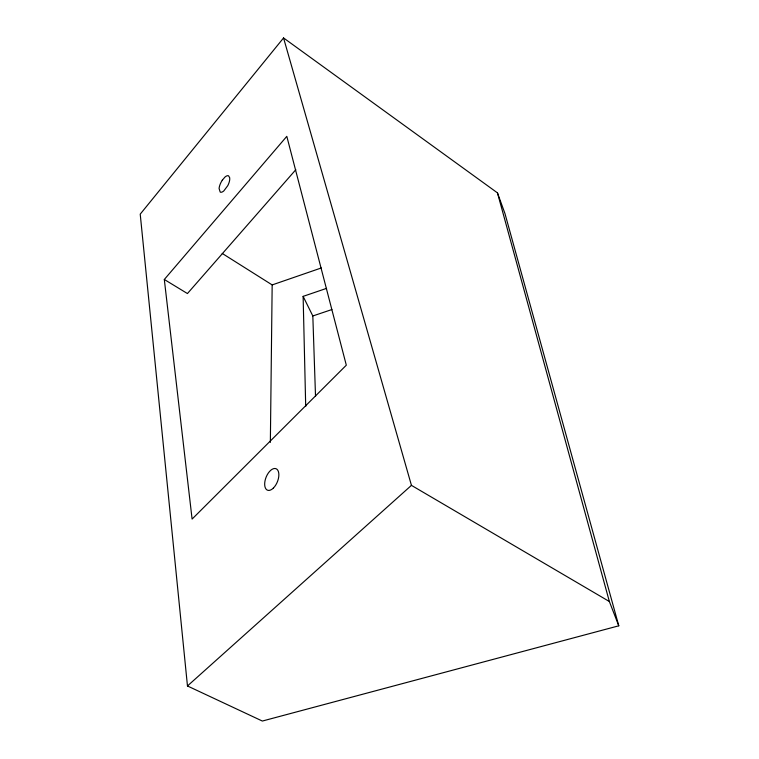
<?xml version="1.0" encoding="UTF-8"?>
<svg xmlns="http://www.w3.org/2000/svg" width="759" height="759" viewBox="0 0 759 759"><rect width="100%" height="100%" fill="white"/><g stroke="black" fill="none" stroke-linecap="round" stroke-linejoin="round"><path stroke-width="1.14" d="M270.356 442.412L272.168 284.919L222.226 253.43M283.553 37.95L140.225 214.142L187.464 685.965L262.348 721.05L618.775 625.814L504.944 213.507L497.468 192.881L283.553 37.95L411.444 485.362L609.363 601.517L618.775 625.814M164.314 279.483L286.807 136.345L346.313 365.193L192.093 519.08L164.314 279.483L187.435 293.553L295.82 169.693M187.464 685.965L411.444 485.362M272.168 284.919L321.285 267.965M305.706 406.53L303.126 296.371L326.588 288.363M315.526 396.445L312.822 315.972L331.911 309.539M303.126 296.371L312.822 315.972M497.468 192.881L609.363 601.517M222.254 180.244L221.059 182.283A9.383 3.909 -62.1 0 0 219.085 188.498L220.205 192.093A8.795 3.662 -62.1 0 0 223.801 190.945L227.757 185.68A9.383 3.899 -62.1 0 0 229.74 179.399L229.702 177.758L228.573 175.841A8.795 3.662 -62.1 0 0 224.977 177.046L222.254 180.244M273.382 488.056A11.556 6.091 -68.3 0 0 276.94 469.252A11.556 6.091 -68.3 0 0 264.976 481.045A11.556 6.091 -68.3 0 0 273.382 488.056"/></g></svg>
